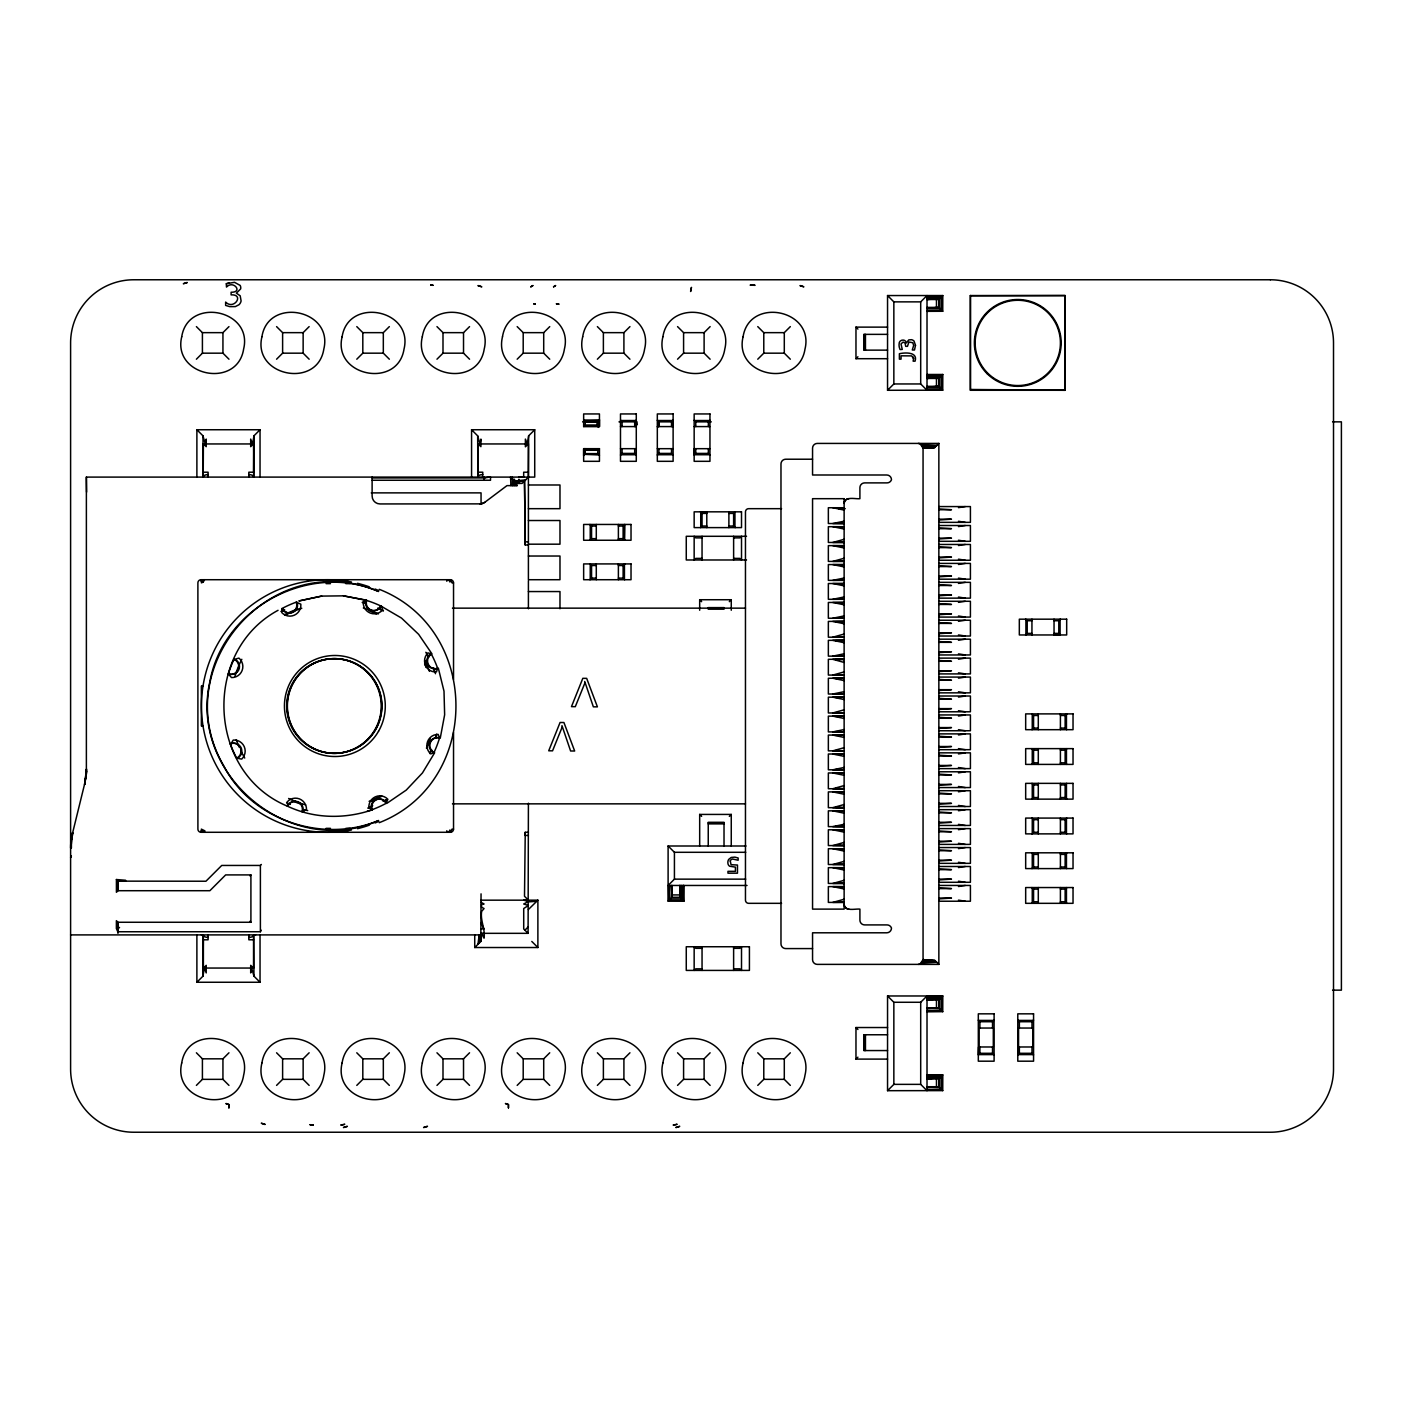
<?xml version="1.0" encoding="UTF-8"?>
<svg xmlns="http://www.w3.org/2000/svg" width="1412" height="1412" viewBox="0 0 1412 1412"><rect width="100%" height="100%" fill="white"/><g stroke="black" fill="none" stroke-linecap="round" stroke-linejoin="round"><path stroke-width="1.5" d="M86.591 769.152L84.72 784.472L86.379 769.152L86.379 477.097L534.724 477.097L534.724 429.742L471.573 429.742L471.573 477.097M848.859 909.116A4.73 4.73 0 0 1 844.129 904.386C844.8 911.94 855.372 908.534 859.908 909.116L859.908 920.165A4.73 4.73 0 0 0 864.656 924.913L887.018 924.913A4.73 4.73 0 0 1 891.484 928.072A4.73 4.73 0 0 1 886.754 932.802L812.553 932.802L812.553 959.63A4.73 4.73 0 0 0 817.301 964.378L938.856 964.378L938.856 443.421L817.301 443.421A4.73 4.73 0 0 0 812.553 448.169L812.553 474.997L886.754 474.997A4.73 4.73 0 0 1 891.484 479.727A4.73 4.73 0 0 1 887.018 482.886L864.656 482.886A4.73 4.73 0 0 0 859.908 487.634L859.908 498.683C855.372 499.266 844.8 495.859 844.129 503.413A4.73 4.73 0 0 1 848.859 498.683M927.013 311.346L942.739 311.275L942.792 295.549L887.548 295.549L887.548 390.277L942.739 390.206L942.792 374.48L927.013 374.48M927.013 1011.751L942.739 1011.68L942.792 995.972L887.548 995.972L887.548 1090.682L942.739 1090.629L942.792 1074.903L927.013 1074.903M260.037 477.097L260.037 429.742L253.948 435.831L253.542 443.95L203.381 443.95L203.204 477.097L202.975 435.831L196.886 429.742L196.886 477.097M196.886 934.903L196.886 982.258L202.975 976.169L203.204 935.026L201.351 934.903M253.948 435.831L253.719 477.097L253.542 443.95L250.701 446.651L250.701 439.079L252.607 443.95L253.948 435.831L253.542 472.208L248.83 472.208L248.83 477.097M260.037 934.903L260.037 982.258L253.948 976.169L253.719 935.026L255.572 934.903M528.406 556.028L559.982 556.028L559.982 579.714L528.406 579.714L528.406 443.95L478.068 443.95L477.891 477.097L477.662 435.831L471.573 429.742M534.724 429.742L528.635 435.831L528.406 477.097L522.087 483.416L516.757 483.416L510.491 477.097M683.479 885.465L683.373 900.715L682.967 885.465L682.49 899.85L669.517 899.85L669.041 885.465L668.653 900.715L668.529 885.465M202.975 976.169L203.381 968.05L206.223 965.349L206.223 972.921L204.316 968.05L202.975 976.169L203.363 935.644A4.889 2.383 0 0 0 208.094 937.409M528.406 832.286L525.246 832.286L524.505 896.267L528.406 900.168M200.963 581.285L201.051 579.714L450.375 579.714A3.159 3.159 0 0 1 453.534 582.874L453.534 679.507M307.587 579.714L307.675 581.285A126.286 126.074 -90 0 0 307.675 830.715L307.587 832.286M347.423 830.715L347.334 832.286M446.81 581.285L446.916 579.714A3.159 3.159 0 0 1 449.951 582.044M681.555 885.465L681.361 898.703L679.949 885.465L679.949 897.291L672.059 897.291L671.265 885.465L671.265 898.085L668.176 901.191L683.902 901.244L683.902 885.465M117.778 931.743L117.955 922.265L116.384 920.695L116.384 928.584L117.778 931.743L260.39 931.743L261.185 930.208M474.732 934.903L474.732 947.523L480.821 941.451L481.051 893.849M208.094 934.903L208.094 939.792L203.381 939.792L203.381 968.05L253.542 968.05L253.56 935.644A4.889 2.383 0 0 1 248.83 937.409M71.394 847.959L71.43 837.722L84.508 784.419A63.152 63.152 0 0 0 86.379 769.152M690.733 290.448L690.644 291.49L691.474 287.377L690.839 289.654M583.65 455.723L583.668 448.698L599.182 448.945M599.447 419.54L599.447 426.583L583.65 426.583L583.65 413.945L599.447 413.945L599.447 426.583L597.858 425.012L585.239 425.012L583.65 426.583M920.13 964.008L923.06 959.63L923.06 448.169L920.13 443.792M913.582 358.666L913.123 361.172L915.082 361.172C918.118 351.764 904.916 352.453 899.391 353.724L899.391 359.16L901.05 359.16L901.05 355.824L911.693 355.895L913.582 358.666L913.37 357.112M71.341 843.599L70.812 847.959L72.683 832.727L71.888 839.257M86.944 771.076L84.508 784.419M477.962 944.31L479.197 934.903L479.303 942.951M515.151 481.368L514.533 485.622L514.533 479.233M528.635 435.831L527.417 443.95L525.388 439.079L525.388 446.81L528.406 443.95M480.821 941.451L482.039 933.332L484.069 938.186C485.428 928.919 480.133 920.712 481.633 911.411L484.069 908.534L481.616 907.263L481.598 903.98L484.069 903.998L481.051 902.321M481.051 933.332L528.088 933.332L528.406 803.216M281.87 608.59L281.853 612.702A11.049 11.031 -90 0 0 300.844 604.195L296.255 602.147A110.507 110.312 -90 0 0 281.87 608.59A7.89 7.872 -90 0 0 292.16 612.314A7.89 7.872 -90 0 0 296.255 602.147M321.689 596.093L299.132 600.912L321.689 596.093L343.451 595.846L365.885 600.224A110.507 110.312 90 0 1 380.605 605.872L401.52 618.085L418.64 634.323L431.931 653.827A7.89 7.872 -90 0 0 428.207 664.134A7.89 7.872 -90 0 0 438.355 668.247L444.003 691.174L444.639 714.79L440.279 737.999A7.89 7.872 -90 0 0 430.36 742.641A7.89 7.872 -90 0 0 434.649 752.737L422.453 772.946L406.232 790.102L386.782 803.393L385.652 801.734A7.89 7.872 -90 0 0 371.868 807.911L372.362 809.835C349.752 817.53 324.972 818.678 302.009 811.776A7.89 7.872 -90 0 0 297.367 801.839A7.89 7.872 -90 0 0 287.289 806.128A110.507 110.312 90 0 0 302.009 811.776L303.139 809.8A7.89 7.872 -90 0 0 289.036 804.399L287.289 806.128C207.14 772.752 201.863 651.444 278.058 610.302M201.051 579.714A3.159 3.159 0 0 0 197.892 582.874L197.909 829.126A3.159 3.159 0 0 0 201.051 832.286L450.375 832.286L452.052 829.126L453.534 829.126L453.534 732.493M435.496 738.264L436.767 734.346M435.267 738.317L436.626 734.381M203.328 477.097L203.857 475.773A4.889 2.383 0 0 1 208.094 474.591M477.997 477.097L478.544 475.773A4.889 2.383 0 0 1 482.78 474.591M429.636 753.549L431.684 750.001L429.742 753.231M231.038 743.736L233.227 740.064A11.049 11.031 -90 0 1 241.717 759.109L236.686 758.173A110.507 110.312 90 0 1 230.262 743.753L232.945 743.259A7.89 7.872 -90 0 1 239.105 757.061L237.481 758.173M482.622 477.097L482.78 472.208L478.068 472.208M71.306 856.237L70.6 857.543L71.394 856.184M585.045 682.631L575.302 706.671L571.472 706.635L582.821 678.325L586.668 678.36L597.417 706.865L593.358 706.83L584.709 681.466M562.294 726.792L552.551 750.831L548.721 750.796L560.07 722.485L563.918 722.52L574.666 751.025L570.607 750.99L561.958 725.609M196.392 359.213L202.41 353.176L202.41 332.65L196.392 326.613M228.973 359.213L222.937 353.176L222.937 332.65L228.973 326.613M276.575 359.213L282.612 353.176L282.612 332.65L276.575 326.613M309.157 359.213L303.139 353.176L303.139 332.65L309.157 326.613M356.777 359.213L362.813 353.176L362.813 332.65L356.777 326.613M389.359 359.213L383.323 353.176L383.323 332.65L389.359 326.613M436.961 359.213L442.997 353.176L442.997 332.65L436.961 326.613M469.561 359.213L463.524 353.176L463.524 332.65L469.561 326.613M517.163 359.213L523.199 353.176L523.199 332.65L517.163 326.613M549.745 359.213L543.708 353.176L543.708 332.65L549.745 326.613M597.364 359.213L603.383 353.176L603.383 332.65L597.364 326.613M629.946 359.213L623.91 353.176L623.91 332.65L629.946 326.613M677.548 359.213L683.584 353.176L683.584 332.65L677.548 326.613M710.13 359.213L704.111 353.176L704.111 332.65L710.13 326.613M583.703 455.141L585.239 453.623L597.858 453.623L599.447 455.264M583.668 448.698L585.239 450.269L597.858 450.269L599.447 448.681L599.447 461.318L583.65 461.318L583.65 448.681L599.447 448.681M620.486 454.999L622.074 453.411L634.694 453.411L636.282 454.999M116.419 879.535L125.544 880.258L125.544 881.229L117.955 881.106L117.99 890.707L116.419 892.278L116.419 879.535L117.99 881.141L205.94 881.229L221.737 865.45L260.39 865.45L261.361 864.462M117.955 881.106L117.99 890.707L209.876 890.707L225.655 874.91L250.912 874.91L250.912 922.265L117.955 922.265L117.955 933.332M657.321 454.999L658.91 453.411L671.53 453.411L673.118 454.999M757.75 359.213L763.786 353.176L763.786 332.65L757.75 326.613M790.332 359.213L784.295 353.176L784.295 332.65L790.332 326.613M249.942 875.881L250.912 874.928M589.969 540.249L591.557 538.66L591.557 526.041L589.969 524.452M709.954 420.264L708.365 421.853L708.365 426.583M624.704 540.249L623.116 538.66L623.116 526.041L624.704 524.452L624.439 539.984L624.439 524.717M709.954 454.999L708.365 453.411L695.745 453.411L694.174 454.982L694.157 448.681L709.954 448.681M589.969 579.714L591.557 578.126L591.557 565.506L589.969 563.918M624.704 579.714L623.116 578.126L623.116 565.506L624.704 563.918M887.548 327.125L855.972 327.125L855.972 358.701L857.914 356.759M920.695 301.868L927.013 295.549L927.013 390.277L920.695 383.958L920.695 301.868L893.849 301.868L887.548 295.549M700.476 527.611L702.046 526.041L702.046 513.403L700.476 511.832L706.794 511.832L706.794 527.611M942.739 311.275L939.633 308.187L927.013 308.187L938.856 307.392L938.856 299.503L927.013 299.503L939.633 298.709L942.792 295.549M735.211 527.611L733.622 526.041L733.622 513.403L735.211 511.832M887.548 390.277L893.849 383.958L893.849 301.868M196.392 1085.387L202.41 1079.35L202.41 1058.823L196.392 1052.787M228.973 1085.387L222.937 1079.35L222.937 1058.823L228.973 1052.787M942.739 390.206L939.633 387.117L927.013 387.117L938.856 386.323L938.856 378.434L927.013 378.434L939.633 377.639L942.792 374.48M729.316 601.671L731.257 599.729L731.257 610.249M970.415 390.277L970.415 295.549L970.415 390.277L1065.142 390.277L1065.142 295.549L970.415 295.549M970.644 295.779L1065.142 295.549M276.575 1085.387L282.612 1079.35L282.612 1058.823L276.575 1052.787M309.157 1085.387L303.139 1079.35L303.139 1058.823L309.157 1052.787M918.329 443.421A4.73 4.73 0 0 1 923.06 448.169L934.109 448.169L935.044 447.233L922.707 446.351L935.927 446.351L938.856 443.421M474.732 947.523L537.884 947.523L537.884 900.168L528.406 909.504M356.777 1085.387L362.813 1079.35L383.323 1079.35L389.359 1085.387M383.323 1079.35L383.323 1058.823L389.359 1052.787M524.929 930.173L528.088 927.013M436.961 1085.387L442.997 1079.35L442.997 1058.823L436.961 1052.787M469.561 1085.387L463.524 1079.35L463.524 1058.823L469.561 1052.787M729.316 816.365L731.257 814.424L699.681 814.424L699.681 846M745.712 879.146L674.424 879.146L668.105 885.465L668.176 901.191M517.163 1085.387L523.199 1079.35L523.199 1058.823L517.163 1052.787M549.745 1085.387L543.708 1079.35L543.708 1058.823L549.745 1052.787M1025.641 634.959L1027.212 633.388L1027.212 620.75L1025.641 619.18M1054.04 619.18L1054.04 634.959L1060.359 634.959L1058.788 633.388L1058.788 620.75L1060.359 619.18M597.364 1085.387L603.383 1079.35L603.383 1058.823L597.364 1052.787M629.946 1085.387L623.91 1079.35L623.91 1058.823L629.946 1052.787M1031.995 729.686L1033.566 728.098L1033.566 715.478L1031.995 713.89M677.548 1085.387L683.584 1079.35L683.584 1058.823L677.548 1052.787M710.13 1085.387L704.111 1079.35L704.111 1058.823L710.13 1052.787M1066.713 729.686L1065.142 728.098L1065.142 715.478L1066.713 713.89M1031.995 764.404L1033.566 762.833L1033.566 750.196L1031.995 748.625M1066.713 764.404L1065.142 762.833L1065.142 750.196L1066.713 748.625M1031.995 799.139L1033.566 797.568L1033.566 784.931L1031.995 783.36M757.75 1085.387L763.786 1079.35L763.786 1058.823L757.75 1052.787M790.332 1085.387L784.295 1079.35L784.295 1058.823L790.332 1052.787M1066.713 799.139L1065.142 797.568L1065.142 784.931L1066.713 783.36M1031.995 833.874L1033.566 832.286L1033.566 819.666L1031.995 818.077M1066.713 833.874L1065.142 832.286L1065.142 819.666L1066.713 818.077M1031.995 868.592L1033.566 867.021L1033.566 854.384L1031.995 852.813M887.548 1059.106L855.972 1059.106L857.914 1057.164M1066.713 868.592L1065.142 867.021L1065.142 854.384L1066.713 852.813M920.695 1002.273L927.013 995.972L927.013 1090.682L920.695 1084.363L920.695 1002.273L893.849 1002.273L887.548 995.972M1031.995 903.327L1033.566 901.756L1033.566 889.119L1031.995 887.548M942.739 1011.68L939.633 1008.592L927.013 1008.592L938.856 1007.797L938.856 999.908L927.013 999.908L939.633 999.114L942.792 995.972M1066.713 903.327L1065.142 901.756L1065.142 889.119L1066.713 887.548M887.548 1090.682L893.849 1084.363L893.849 1002.273M978.322 1020.152L979.893 1021.723L992.53 1021.723L994.101 1020.152M942.739 1090.629L939.633 1087.522L927.013 1087.522L938.856 1086.728L938.856 1078.839L927.013 1078.839L939.633 1078.044L942.792 1074.903M994.101 1054.87L992.53 1053.299L979.893 1053.299L978.322 1054.87L978.534 1046.98M1017.787 1020.152L1019.358 1021.723L1031.995 1021.723L1033.566 1020.152M1033.566 1054.87L1031.995 1053.299L1019.358 1053.299L1017.787 1054.87L1017.999 1046.98M372.115 477.097L372.115 496.036A7.89 7.89 0 0 0 380.005 503.943L481.051 503.872L484.722 502.354L506.979 485.622L517.357 485.622M844.129 539.313L832.815 542.473L844.129 542.367L835.569 542.19M844.129 558.269L832.815 561.411L844.129 561.305L835.569 561.129M844.129 634.041L832.815 637.2L844.129 637.094L835.569 636.9M844.129 671.918L832.815 675.077L844.129 674.971L835.569 674.795M844.129 747.689L832.815 750.849L844.129 750.743L835.569 750.566M844.129 785.584L832.815 788.743L844.129 788.637L835.569 788.461M844.129 842.417L832.815 845.576L844.129 845.47L835.569 845.294M844.129 861.355L832.815 864.515L844.129 864.409L835.569 864.232M844.129 880.311L832.815 883.453L844.129 883.347L835.569 883.171M844.129 899.25L832.815 902.409L844.129 902.303L835.569 902.109M844.129 709.812L832.815 712.972L844.129 712.866L835.586 712.672M844.129 804.522L832.815 807.682L844.129 807.576L835.586 807.399M379.263 822.684C481.492 782.548 481.492 629.452 379.263 589.316M367.985 808.088L372.697 805.722M302.786 811.759L306.492 809.517A11.049 11.031 -90 0 0 287.042 802.069L288.03 806.111M280.917 611.484L284.677 609.825M368.285 808.035L372.027 806.358M383.287 801.345L387.029 799.669L383.446 801.186M226.326 283.741L234.516 282.312L240.164 285.418A5.207 5.207 0 0 1 240.64 288.913L236.386 293.149L240.199 295.814L241.099 300.915A7.06 7.06 0 0 1 238.999 304.727L235.327 306.598L229.732 306.633L225.638 305.416L225.638 302.08C233.915 310.552 244.77 294.084 231.109 294.879L231.109 292.249C243.482 292.513 233.404 279.664 226.485 287.06L226.326 283.741L229.344 282.718M343.893 1124.534L344.757 1124.234L340.769 1125.046L343.116 1124.746M676.295 1124.534L677.142 1124.234L673.153 1125.046L675.518 1124.746M185.59 282.912L183.348 283.741L187.266 282.524L186.366 282.718M425.259 1127.129L427.501 1126.299L423.582 1127.517L424.482 1127.323M345.11 1127.129L347.352 1126.317L343.434 1127.517L344.334 1127.341M677.495 1127.129L679.737 1126.317L675.818 1127.517L676.719 1127.341M234.763 659.263L238.946 658.098A11.049 11.031 -90 0 1 231.515 677.583L228.356 674.001A110.507 110.312 -90 0 1 233.986 659.263L236.439 660.287A7.89 7.872 -90 0 1 231.056 674.407L229.115 674.036M367.296 811.088L372.362 809.835L368.867 807.805A11.049 11.031 -90 0 1 387.876 799.298L386.023 803.41A7.89 7.872 -90 0 0 375.733 799.686A7.89 7.872 -90 0 0 371.638 809.853L372.362 809.835M835.569 523.252L844.129 523.428L832.815 523.534L844.129 521.187M835.569 580.067L844.129 580.261L832.815 580.367L844.129 578.02M835.569 599.023L844.129 599.2L832.815 599.306L844.129 596.958M835.569 617.962L844.129 618.138L832.815 618.244L844.129 615.914M835.569 655.856L844.129 656.033L832.815 656.139L844.129 653.791M835.586 693.733L844.129 693.91L832.815 694.016L844.129 691.686M835.569 731.628L844.129 731.804L832.815 731.91L844.129 729.563M835.569 769.505L844.129 769.699L832.815 769.805L844.129 767.457M835.569 826.338L844.129 826.514L832.815 826.638L844.129 824.29M958.466 507.649L965.243 506.573M958.466 526.588L965.243 525.511M958.466 545.526L965.243 544.467M958.466 564.482L965.243 563.406M958.466 583.421L965.243 582.344M958.466 602.359L965.243 601.283M958.466 621.315L965.243 620.239M958.466 640.254L965.243 639.177M958.466 659.192L965.243 658.116M958.466 678.148L965.243 677.072M958.466 716.025L965.243 714.949M958.466 734.964L965.243 733.887M958.466 753.92L965.243 752.843M958.466 772.858L965.243 771.782M958.466 791.797L965.243 790.72M958.466 810.753L965.243 809.676M958.466 829.691L965.243 828.615M958.466 848.63L965.243 847.553M958.466 867.568L965.243 866.491M958.466 886.524L965.243 885.448M958.466 697.087L965.243 696.01M515.521 482.18L524.505 480.998L525.246 544.979L528.406 544.979M484.21 477.944L489.664 477.097M479.992 503.943L481.668 503.749M927.013 299.503L940.251 298.091L927.013 297.897M927.013 378.434L940.251 377.022L927.013 376.827M927.013 999.908L940.251 998.513L927.013 998.302M927.013 1078.839L940.251 1077.444L927.013 1077.232M525.599 479.903L514.339 480.998L524.505 480.998L525.246 544.979M751.925 284.995L750.143 285.153L755.085 285.312L752.72 285.012M923.06 448.169L935.044 447.233L922.971 447.233M844.129 510.085L832.815 507.738L844.129 507.861L835.569 508.038M844.129 529.023L832.815 526.694L844.129 526.8L835.569 526.976M844.129 547.98L832.815 545.632L844.129 545.738L835.569 545.914M844.129 566.918L832.815 564.571L844.129 564.676L835.569 564.871M844.129 585.856L832.815 583.527L844.129 583.633L835.569 583.809M844.129 604.795L832.815 602.465L844.129 602.571L835.569 602.747M844.129 623.751L832.815 621.404L844.129 621.509L835.569 621.704M844.129 642.689L832.815 640.342L844.129 640.466L835.569 640.642M844.129 680.584L832.815 678.237L844.129 678.342L835.569 678.519M844.129 737.417L832.815 735.07L844.129 735.175L835.569 735.352M844.129 756.355L832.815 754.008L844.129 754.114L835.569 754.308M844.129 775.294L832.815 772.964L844.129 773.07L835.569 773.246M844.129 794.232L832.815 791.903L844.129 792.008L835.569 792.185M844.129 813.188L832.815 810.841L844.129 810.947L835.569 811.123M844.129 832.127L832.815 829.779L844.129 829.903L835.569 830.079M844.129 851.065L832.815 848.736L844.129 848.841L835.569 849.018M844.129 870.021L832.815 867.674L844.129 867.78L835.569 867.956M844.129 888.96L832.815 886.612L844.129 886.718L835.569 886.912M844.129 699.522L832.815 697.175L844.129 697.281L835.586 697.475M844.129 718.461L832.815 716.131L844.129 716.237L835.586 716.413M528.406 901.88L536.772 901.28M938.856 520.022L951.476 519.192L938.856 519.192M938.856 538.96L951.476 538.148L938.856 538.148M938.856 557.899L951.476 557.087L938.856 557.087M938.856 576.855L951.476 576.025L938.856 576.025M938.856 595.793L951.476 594.981L938.856 594.981M938.856 614.732L951.476 613.92L938.856 613.92M938.856 633.688L951.476 632.858L938.856 632.858M938.856 652.626L951.476 651.814L938.856 651.814M938.856 671.565L951.476 670.753L938.856 670.753M938.856 690.503L951.476 689.691L938.856 689.691M938.856 709.459L951.476 708.63L938.856 708.63M938.856 728.398L951.476 727.586L938.856 727.586M938.856 747.336L951.476 746.524L938.856 746.524M938.856 766.292L951.476 765.463L938.856 765.463M938.856 785.231L951.476 784.419L938.856 784.419M938.856 804.169L951.476 803.357L938.856 803.357M938.856 823.108L951.476 822.296L938.856 822.296M938.856 842.064L951.476 841.234L938.856 841.234M938.856 861.002L951.476 860.19L938.856 860.19M938.856 879.941L951.476 879.129L938.856 879.129M938.856 898.897L951.476 898.067L938.856 898.067M938.856 964.378L935.927 961.448L922.265 962.278L936.738 962.278L921.683 962.984M518.928 477.097L523.675 476.938L523.675 472.208L528.406 472.208M599.023 420.494L584.48 420.9L597.858 421.641L599.394 420.123L583.65 419.999M835.569 659.58L844.129 659.404L832.815 659.298L844.129 662.457M927.013 310.922L942.263 310.816L927.013 310.411L941.398 309.934L941.398 296.961L927.013 296.485L942.263 296.079L927.013 295.973M927.013 389.853L942.263 389.747L927.013 389.341L941.398 388.865L941.398 375.892L927.013 375.415L942.263 375.027L927.013 374.904M927.013 1011.327L942.263 1011.221L927.013 1010.833L941.398 1010.339L941.398 997.366L927.013 996.89L942.263 996.501L927.013 996.378M927.013 1090.258L942.263 1090.152L927.013 1089.764L941.398 1089.27L941.398 1076.297L927.013 1075.82L942.263 1075.432L927.013 1075.326M927.013 307.392L938.856 307.392M202.41 332.65L222.937 332.65M282.612 332.65L303.139 332.65M362.813 332.65L383.323 332.65M442.997 332.65L463.524 332.65M523.199 332.65L543.708 332.65M603.383 332.65L623.91 332.65M683.584 332.65L704.111 332.65M763.786 332.65L784.295 332.65M887.548 334.362L863.862 334.362L863.862 350.141L887.548 350.141M202.41 353.176L222.937 353.176M282.612 353.176L303.139 353.176M362.813 353.176L383.323 353.176M442.997 353.176L463.524 353.176M523.199 353.176L543.708 353.176M603.383 353.176L623.91 353.176M683.584 353.176L704.111 353.176M763.786 353.176L784.295 353.176M855.972 358.701L887.548 358.701M893.849 383.958L920.695 383.958M927.013 386.323L938.856 386.323M971.209 389.483L1065.142 390.277L970.644 390.047M620.75 420.529L636.018 420.529M657.586 420.529L672.853 420.529M694.422 420.529L709.689 420.529M583.915 420.335L585.239 421.641L597.858 421.641L597.858 425.012M582.609 421.853L595.317 421.853M618.986 421.853L636.971 421.853A11.049 11.049 0 0 0 637.341 424.712M673.347 421.853L658.91 421.853L657.321 420.264M694.157 420.264L695.745 421.853L711.295 421.853M1332.593 421.853L1341.4 421.853L1341.4 990.147L1332.593 990.147M583.915 426.318L599.182 426.318M620.486 426.583L636.282 426.583L636.265 420.282L634.694 421.853L634.694 426.583M657.321 426.583L673.118 426.583L673.1 420.282L671.53 421.853L671.53 426.583M694.157 426.583L709.954 426.583M196.886 429.742L260.037 429.742M620.486 448.681L636.282 448.681M657.321 448.681L673.118 448.681M620.75 454.735L636.018 454.735M657.586 454.735L672.853 454.735M694.422 454.735L709.689 454.735M812.553 459.218L785.725 459.218A4.73 4.73 0 0 0 780.977 463.948L780.977 943.851A4.73 4.73 0 0 0 785.725 948.582L812.553 948.582M203.381 472.208L208.094 472.208L208.094 477.097M372.115 477.944L485.022 477.909M372.115 480.257L490.511 480.257L490.511 477.097M528.406 484.987L559.982 484.987L559.982 508.673L528.406 508.673M371.25 492.876L481.051 492.876L481.051 503.89A7.89 7.89 0 0 0 484.722 502.354M938.856 506.573L970.415 506.573L970.415 522.352L938.856 522.352M844.129 507.738L828.35 507.738L828.35 523.534L844.129 523.534M781.577 508.673L748.625 508.673A3.159 3.159 0 0 0 745.465 511.832L745.465 900.168A3.159 3.159 0 0 0 748.625 903.327L781.577 903.327M838.675 508.673L845.258 508.673M938.856 509.732L951.476 509.732L938.856 508.92M702.046 513.403L706.794 513.403M728.892 513.403L733.622 513.403M528.406 520.516L559.982 520.516L559.982 544.185L528.406 544.185M938.856 525.511L970.415 525.511L970.415 541.308L938.856 541.308M591.557 526.041L596.288 526.041M618.385 526.041L623.116 526.041M702.046 526.041L706.794 526.041M728.892 526.041L733.622 526.041M844.129 526.694L828.35 526.694L828.35 542.473L844.129 542.473M938.856 528.67L951.476 528.67L938.856 527.859M746.524 536.295L686.267 536.295L686.267 559.982L746.524 559.982M702.046 537.884L695.745 537.884L694.157 536.295L694.157 559.982L695.745 558.393L702.046 558.393M733.622 537.884L739.941 537.884L741.512 536.295L741.512 559.982L739.941 558.393L733.622 558.393M591.557 538.66L596.288 538.66M618.385 538.66L623.116 538.66M525.246 541.82L528.406 541.82M938.856 544.467L970.415 544.467L970.415 560.246L938.856 560.246M844.129 545.632L828.35 545.632L828.35 561.411L844.129 561.411M938.856 547.609L951.476 547.609L938.856 546.797M938.856 563.406L970.415 563.406L970.415 579.185L938.856 579.185M844.129 564.571L828.35 564.571L828.35 580.367L844.129 580.367M591.557 565.506L596.288 565.506M618.385 565.506L623.116 565.506M938.856 566.565L951.476 566.565L938.856 565.735M591.557 578.126L596.288 578.126M618.385 578.126L623.116 578.126M938.856 582.344L970.415 582.344L970.415 598.141L938.856 598.141M453.534 582.874L452.052 582.874L450.375 579.714M326.084 583.65L330.479 583.65M345.852 583.65L350.229 583.65M844.129 583.527L828.35 583.527L828.35 599.306L844.129 599.306M938.856 585.503L951.476 585.503L938.856 584.692M528.406 591.557L559.982 591.557L559.982 608.766M699.681 610.249L699.681 599.729L731.257 599.729M938.856 601.283L970.415 601.283L970.415 617.079L938.856 617.079M844.129 602.465L828.35 602.465L828.35 618.244L844.129 618.244M938.856 604.442L951.476 604.442L938.856 603.63M452.458 608.148L745.465 608.148M938.856 620.239L970.415 620.239L970.415 636.018L938.856 636.018M1027.212 620.75L1031.943 620.75M1054.04 620.75L1058.788 620.75M844.129 621.404L828.35 621.404L828.35 637.2L844.129 637.2M938.856 623.398L951.476 623.398L938.856 622.568M1027.212 633.388L1031.943 633.388M1054.04 633.388L1058.788 633.388M938.856 639.177L970.415 639.177L970.415 654.956L938.856 654.956M844.129 640.342L828.35 640.342L828.35 656.139L844.129 656.139M938.856 642.336L951.476 642.336L938.856 641.525M431.207 653.827L427.995 652.891A11.049 11.031 -90 0 0 436.484 671.935L437.632 668.247A7.89 7.872 -90 0 1 427.465 664.134A7.89 7.872 -90 0 1 431.207 653.827A110.507 110.312 90 0 1 437.632 668.247M938.856 658.116L970.415 658.116L970.415 673.912L938.856 673.912M844.129 659.298L828.35 659.298L828.35 675.077L844.129 675.077M938.856 661.275L951.476 661.275L938.856 660.463M938.856 677.072L970.415 677.072L970.415 692.851L938.856 692.851M844.129 678.237L828.35 678.237L828.35 694.016L844.129 694.016M938.856 680.213L951.476 680.213L938.856 679.401M203.046 686.091L201.369 686.091L201.369 725.909L203.046 725.909M938.856 696.01L970.415 696.01L970.415 711.789L938.856 711.789M844.129 697.175L828.35 697.175L828.35 712.972L844.129 712.972M938.856 699.169L951.476 699.169L938.856 698.34M938.856 714.949L970.415 714.949L970.415 730.745L938.856 730.745M1033.566 715.478L1038.297 715.478M1060.412 715.478L1065.142 715.478M844.129 716.131L828.35 716.131L828.35 731.91L844.129 731.91M938.856 718.108L951.476 718.108L938.856 717.296M1033.566 728.098L1038.297 728.098M1060.412 728.098L1065.142 728.098M938.856 733.887L970.415 733.887L970.415 749.684L938.856 749.684M844.129 735.07L828.35 735.07L828.35 750.849L844.129 750.849M938.856 737.046L951.476 737.046L938.856 736.234M439.538 737.999L438.197 734.417A11.049 11.031 -90 0 0 430.766 753.902L433.908 752.737A7.89 7.872 -90 0 1 429.636 742.641A7.89 7.872 -90 0 1 439.538 737.999A110.507 110.312 -90 0 1 433.908 752.737M1033.566 750.196L1038.297 750.196M1060.412 750.196L1065.142 750.196M938.856 752.843L970.415 752.843L970.415 768.622L938.856 768.622M844.129 754.008L828.35 754.008L828.35 769.805L844.129 769.805M938.856 756.002L951.476 756.002L938.856 755.173M1033.566 762.833L1038.297 762.833M1060.412 762.833L1065.142 762.833M938.856 771.782L970.415 771.782L970.415 787.561L938.856 787.561M844.129 772.964L828.35 772.964L828.35 788.743L844.129 788.743M938.856 774.941L951.476 774.941L938.856 774.129M1033.566 784.931L1038.297 784.931M1060.412 784.931L1065.142 784.931M938.856 790.72L970.415 790.72L970.415 806.517L938.856 806.517M844.129 791.903L828.35 791.903L828.35 807.682L844.129 807.682M938.856 793.879L951.476 793.879L938.856 793.067M1033.566 797.568L1038.297 797.568M1060.412 797.568L1065.142 797.568M452.458 803.852L745.465 803.852M938.856 809.676L970.415 809.676L970.415 825.455L938.856 825.455M844.129 810.841L828.35 810.841L828.35 826.638L844.129 826.638M938.856 812.818L951.476 812.818L938.856 812.006M1033.566 819.666L1038.297 819.666M1060.412 819.666L1065.142 819.666M708.242 822.737L724.021 822.737M708.242 823.884L724.021 823.884M326.084 828.35L330.479 828.35M345.852 828.35L350.229 828.35M938.856 828.615L970.415 828.615L970.415 844.394L938.856 844.394M844.129 829.779L828.35 829.779L828.35 845.576L844.129 845.576M938.856 831.774L951.476 831.774L938.856 830.944M1033.566 832.286L1038.297 832.286M1060.412 832.286L1065.142 832.286M528.406 835.445L525.246 835.445L525.246 832.286M747.036 885.465L668.105 885.465L668.105 846L745.995 846M938.856 847.553L970.415 847.553L970.415 863.35L938.856 863.35M844.129 848.736L828.35 848.736L828.35 864.515L844.129 864.515M938.856 850.712L951.476 850.712L938.856 849.9M668.105 846L674.424 852.301L745.712 852.301M1033.566 854.384L1038.297 854.384M1060.412 854.384L1065.142 854.384M938.856 866.491L970.415 866.491L970.415 882.288L938.856 882.288M1033.566 867.021L1038.297 867.021M1060.412 867.021L1065.142 867.021M844.129 867.674L828.35 867.674L828.35 883.453L844.129 883.453M938.856 869.651L951.476 869.651L938.856 868.839M938.856 885.448L970.415 885.448L970.415 901.227L938.856 901.227M844.129 886.612L828.35 886.612L828.35 902.409L844.129 902.409M938.856 888.607L951.476 888.607L938.856 887.777M1033.566 889.119L1038.297 889.119M1060.412 889.119L1065.142 889.119M672.059 894.926L679.949 894.926M671.265 898.085L680.743 898.085L683.902 901.244M481.051 900.168L537.884 900.168M1033.566 901.756L1038.297 901.756M1060.412 901.756L1065.142 901.756M70.6 934.903L481.051 934.903M253.542 939.792L248.83 939.792L248.83 934.903M702.046 948.317L695.745 948.317L694.157 946.746L694.157 970.415L695.745 968.844L702.046 968.844M733.622 948.317L739.941 948.317L741.512 946.746L741.512 970.415L739.941 968.844L733.622 968.844M918.329 964.378A4.73 4.73 0 0 0 923.06 959.63L935.044 960.566L922.707 961.448L935.927 961.448M922.971 960.566L935.044 960.566L923.06 959.63M196.886 982.258L260.037 982.258M927.013 1007.797L938.856 1007.797M978.587 1020.417L993.836 1020.417M1018.052 1020.417L1033.302 1020.417M855.972 1059.106L855.972 1027.53L887.548 1027.53M887.548 1034.767L863.862 1034.767L863.862 1050.563L887.548 1050.563M978.587 1054.605L993.836 1054.605M1018.052 1054.605L1033.302 1054.605M202.41 1058.823L222.937 1058.823M282.612 1058.823L303.139 1058.823M356.777 1052.787L362.813 1058.823L383.323 1058.823M442.997 1058.823L463.524 1058.823M523.199 1058.823L543.708 1058.823M603.383 1058.823L623.91 1058.823M683.584 1058.823L704.111 1058.823M763.786 1058.823L784.295 1058.823M202.41 1079.35L222.937 1079.35M282.612 1079.35L303.139 1079.35M442.997 1079.35L463.524 1079.35M523.199 1079.35L543.708 1079.35M603.383 1079.35L623.91 1079.35M683.584 1079.35L704.111 1079.35M763.786 1079.35L784.295 1079.35M893.849 1084.363L920.695 1084.363M927.013 1086.728L938.856 1086.728M584.48 454.364L599.182 454.946M921.683 444.815L936.738 445.539L922.265 445.539L935.927 446.351M481.051 928.796L484.069 928.955L481.051 923.148M528.406 900.503L523.711 900.168L528.406 901.509L523.711 903.998L528.406 905.48L523.711 908.534L523.711 928.955L528.088 933.332M965.243 522.352L958.466 521.275M965.243 541.308L958.466 540.231M965.243 560.246L958.466 559.17M965.243 579.185L958.466 578.108M965.243 598.141L958.466 597.064M965.243 617.079L958.466 616.003M965.243 636.018L958.466 634.941M965.243 654.956L958.466 653.88M965.243 673.912L958.466 672.836M965.243 711.789L958.466 710.713M965.243 730.745L958.466 729.669M965.243 749.684L958.466 748.607M965.243 768.622L958.466 767.546M965.243 787.561L958.466 786.484M965.243 806.517L958.466 805.44M965.243 825.455L958.466 824.379M965.243 844.394L958.466 843.317M965.243 863.35L958.466 862.273M965.243 882.288L958.466 881.212M965.243 901.227L958.466 900.15M965.243 692.851L958.466 691.774M800.886 285.753L799.951 285.612L803.852 286.848L801.663 285.948M478.844 285.753L477.909 285.612L481.81 286.848L479.621 285.948M264.273 1124.287L265.209 1124.429L261.291 1123.193L263.497 1124.093M344.74 596.093L343.451 595.846L366.626 600.224A7.89 7.872 -90 0 0 371.268 610.16A7.89 7.872 -90 0 0 381.328 605.872L382.67 609.931A11.049 11.031 -90 0 1 363.237 602.483L365.885 600.224A7.89 7.872 -90 0 0 370.526 610.16A7.89 7.872 -90 0 0 380.605 605.872M303.686 809.729L307.692 810.576M507.702 1104.219L505.408 1103.531L508.444 1104.519L508.444 1107.873L508.444 1104.519M228.162 1104.219L225.867 1103.531L228.903 1104.519L228.903 1107.873L228.903 1104.519M378.081 608.554L383.446 610.814M377.657 608.148L383.287 610.655M286.583 802.634L290.325 804.416M478.068 443.95L480.91 446.651L480.91 439.079L479.956 443.95L477.662 435.831M203.381 443.95L206.223 446.651L206.223 439.079L205.269 443.95L202.975 435.831M253.542 968.05L250.701 965.349L250.701 972.921L251.654 968.05L253.948 976.169M855.972 327.125L857.914 329.084M620.486 420.264L622.074 421.853L622.074 426.583M699.681 599.729L701.64 601.671M699.681 814.424L701.64 816.365M855.972 1027.53L857.914 1029.489M531.794 941.451L537.884 947.523M249.942 921.295L250.912 922.265M282.612 608.607L283.706 610.266A7.89 7.872 -90 0 0 296.979 602.147M425.842 652.273L428.754 657.145M426.548 653.103L428.613 656.668M253.595 477.097L253.066 475.773A4.889 2.383 0 0 0 248.83 474.591M435.496 673.736L433.59 667.876L434.596 671.724M86.591 492.1L86.379 477.097M347.334 579.714L347.423 581.285M201.051 832.286L200.963 830.715M679.949 885.465L680.743 898.085M510.562 477.221L510.897 485.622M446.81 830.715L446.916 832.286A3.159 3.159 0 0 0 449.951 829.956M1064.913 295.779L1065.142 390.277M1066.448 714.154L1066.448 729.422M1066.448 748.889L1066.448 764.139M1066.448 783.625L1066.448 798.874M1066.448 818.342L1066.448 833.61M1066.448 853.077L1066.448 868.327M1066.448 887.813L1066.448 903.062M1060.412 713.89L1060.412 729.686M1060.412 748.625L1060.412 764.404M1060.412 783.36L1060.412 799.139M1060.412 818.077L1060.412 833.874M1060.412 852.813L1060.412 868.592M1060.412 887.548L1060.412 903.327M1060.094 619.444L1060.094 634.694M1038.297 713.89L1038.297 729.686M1038.297 748.625L1038.297 764.404M1038.297 783.36L1038.297 799.139M1038.297 818.077L1038.297 833.874M1038.297 852.813L1038.297 868.592M1038.297 887.548L1038.297 903.327M1032.26 714.154L1032.26 729.422M1032.26 748.889L1032.26 764.139M1032.26 783.625L1032.26 798.874M1032.26 818.342L1032.26 833.61M1032.26 853.077L1032.26 868.327M1032.26 887.813L1032.26 903.062M1031.943 619.18L1031.943 634.959M1031.995 1021.723L1031.995 1028.042M1031.995 1046.98L1031.995 1053.299M1025.906 619.444L1025.906 634.694M1019.358 1021.723L1019.358 1028.042M1019.358 1046.98L1019.358 1053.299M992.53 1021.723L992.53 1028.042M992.53 1046.98L992.53 1053.299M979.893 1021.723L979.893 1028.042M979.893 1046.98L979.893 1053.299M939.633 298.709L939.633 308.187M939.633 377.639L939.633 387.117M939.633 999.114L939.633 1008.592M939.633 1078.044L939.633 1087.522M936.474 299.503L936.474 307.392M936.474 378.434L936.474 386.323M936.474 999.908L936.474 1007.797M936.474 1078.839L936.474 1086.728M865.45 334.362L865.45 350.141M865.45 1034.767L865.45 1050.563M864.285 334.362L864.285 350.141M864.285 1034.767L864.285 1050.563M734.946 512.097L734.946 527.347M733.622 536.295L733.622 559.982M733.622 946.746L733.622 970.415M731.257 814.424L731.257 846M728.892 511.832L728.892 527.611M724.021 846L724.021 822.313L708.242 822.313L708.242 846M708.365 448.681L708.365 453.411M702.046 536.295L702.046 559.982M702.046 946.746L702.046 970.415M700.74 512.097L700.74 527.347M695.745 421.853L695.745 426.583M695.745 448.681L695.745 453.411M674.424 852.301L674.424 879.146M672.059 885.465L672.059 897.291M671.53 448.681L671.53 453.411M658.91 426.583L658.91 421.853A11.049 11.049 0 0 1 657.586 427.377M658.91 448.681L658.91 453.411M634.694 448.681L634.694 453.411M624.439 564.182L624.439 579.449M622.074 448.681L622.074 453.411M618.385 524.452L618.385 540.249M618.385 563.918L618.385 579.714M597.858 450.269L597.858 453.623M596.288 524.452L596.288 540.249M596.288 563.918L596.288 579.714M590.234 524.717L590.234 539.984M590.234 564.182L590.234 579.449M585.239 421.641L585.239 425.012M585.239 450.269L585.239 453.623M528.406 580.667L528.406 608.766M518.928 479.233L518.928 483.486M516.757 483.416L516.757 485.622M515.768 481.368L515.768 485.622M513.174 479.233L513.174 485.622M512.327 477.097L512.327 485.622M484.21 477.097L484.21 480.257M362.813 1058.823L362.813 1079.35M260.39 865.45L260.39 931.743M201.757 686.214L201.757 690.609M201.757 721.391L201.757 725.786M344.193 752.225A47.355 47.284 -90 0 1 286.671 706A47.355 47.284 -90 0 1 344.193 659.775M346.187 660.251A47.355 47.284 -90 0 1 346.187 751.749M386.023 803.41A110.507 110.312 90 0 1 371.638 809.853M233.986 659.263A7.89 7.872 -90 0 1 238.257 669.359A7.89 7.872 -90 0 1 228.356 674.001M230.262 743.753A7.89 7.872 -90 0 1 240.411 747.866A7.89 7.872 -90 0 1 236.686 758.173M363.343 607.99A102.617 102.441 -90 0 1 378.31 613.955M424.694 660.181A102.617 102.441 -90 0 1 429.442 671.335M430.113 738.758A102.617 102.441 -90 0 1 426.424 748.166M381.911 796.174A102.617 102.441 -90 0 1 370.95 801.328M305.627 804.875A102.617 102.441 -90 0 1 288.63 798.468M244.735 758.032A102.617 102.441 -90 0 1 240.922 750.902M239.228 747.248A102.617 102.441 -90 0 1 236.281 739.729M235.027 676.136A102.617 102.441 -90 0 1 241.823 659.298M285.047 615.35A102.617 102.441 -90 0 1 301.78 608.29M351.447 582.009A126.286 126.074 -90 0 0 327.549 579.714A126.286 126.074 90 0 0 307.675 581.285M357.483 583.315A126.286 126.074 -90 0 1 369.291 586.827M375.045 589.016A126.286 126.074 -90 0 1 378.822 590.622M378.822 821.378A126.286 126.074 -90 0 1 375.045 822.984M369.291 825.173A126.286 126.074 -90 0 1 357.483 828.685M351.447 829.991A126.286 126.074 -90 0 1 327.549 832.286A126.286 126.074 90 0 1 307.675 830.715M369.114 610.672A102.617 102.441 -90 0 1 376.474 613.955M424.588 663.834A102.617 102.441 -90 0 1 426.177 667.558M380.075 796.174A102.617 102.441 -90 0 1 369.114 801.328M301.868 804.31A102.617 102.441 -90 0 1 292.355 800.939M284.995 614.414A102.617 102.441 -90 0 1 298.038 608.925M453.534 829.126A3.159 3.159 0 0 1 450.375 832.286M117.955 930.173A3.159 3.159 0 0 1 119.543 927.437M598.37 427.377A11.049 11.049 0 0 1 596.888 421.853M70.6 847.959A63.152 63.152 0 0 1 72.471 832.674M204.616 830.715L204.528 832.286A3.159 3.159 0 0 1 201.369 829.126L204.616 830.715M915.505 345.322L914.499 350L912.293 350L913.67 345.358L912.787 342.71L908.922 342.022L907.475 346.346L905.727 346.346L905.057 343.028L903.08 342.075L900.997 343.963L902.268 349.435L900.044 349.541L899.373 347.529A10.06 10.06 0 0 1 899.109 344.069C898.738 339.551 905.639 338.35 906.398 343.028L908.71 339.921L911.499 339.692A4.713 4.713 0 0 1 914.041 341.086L915.505 345.322M209.841 681.819C188.784 775.206 290.695 859.802 378.557 820.513C322.73 843.829 251.46 820.301 223.731 765.763C165.963 667.241 271.863 545.809 378.557 591.487C309.563 561.447 223.184 607.672 209.841 681.819M181.724 336.762C172.123 376.245 237.392 389.235 243.623 349.064C253.225 309.581 187.972 296.591 181.724 336.762M181.724 1062.936C172.123 1102.419 237.392 1115.409 243.623 1075.238C253.242 1035.755 187.955 1022.765 181.724 1062.936M261.926 336.762C252.324 376.245 317.576 389.235 323.825 349.064C333.426 309.581 268.156 296.591 261.926 336.762M261.926 1062.936C252.307 1102.419 317.594 1115.409 323.825 1075.238C333.426 1035.755 268.156 1022.765 261.926 1062.936M342.11 336.762C332.508 376.245 397.778 389.235 404.026 349.064C413.628 309.581 348.358 296.591 342.11 336.762M342.11 1062.936C332.508 1102.419 397.778 1115.409 404.008 1075.238C413.628 1035.755 348.34 1022.765 342.11 1062.936M422.312 336.762C412.71 376.245 477.98 389.235 484.21 349.064C493.812 309.581 428.542 296.591 422.312 336.762M422.312 1062.936C412.692 1102.419 477.98 1115.409 484.21 1075.238C493.829 1035.755 428.542 1022.765 422.312 1062.936M502.495 336.762C492.894 376.245 558.164 389.235 564.412 349.064C574.013 309.581 508.744 296.591 502.495 336.762M502.513 1062.936C492.894 1102.419 558.181 1115.409 564.412 1075.238C574.013 1035.755 508.744 1022.765 502.513 1062.936M582.697 336.762C573.095 376.245 638.365 389.235 644.596 349.064C654.197 309.581 588.945 296.591 582.697 336.762M582.697 1062.936C573.095 1102.419 638.365 1115.409 644.596 1075.238C654.215 1035.755 588.928 1022.765 582.697 1062.936M662.899 336.762C653.297 376.245 718.549 389.235 724.797 349.064C734.399 309.581 669.129 296.591 662.899 336.762M662.899 1062.936C653.279 1102.419 718.567 1115.409 724.797 1075.238C734.399 1035.755 669.129 1022.765 662.899 1062.936M743.083 336.762C733.481 376.245 798.751 389.235 804.999 349.064C814.6 309.581 749.331 296.591 743.083 336.762M743.083 1062.936C733.481 1102.419 798.751 1115.409 804.981 1075.238C814.6 1035.755 749.313 1022.765 743.083 1062.936M730.251 860.949L731.063 864.691L737.47 865.044L737.47 873.181L727.957 873.181L727.957 871.328L735.423 871.328L735.423 867.127L729.633 866.227A3.989 3.989 0 0 1 727.957 863.597L727.851 862.414A5.613 5.613 0 0 1 728.716 859.396L731.187 857.455L734.875 857.119L738.141 857.984L738.141 860.226L732.563 859.025A3.053 3.053 0 0 0 730.251 860.949M203.257 582.079L201.369 582.874A3.159 3.159 0 0 1 204.528 579.714L203.257 582.079M530.824 286.83L532.818 285.577L530.824 286.83M553.557 286.83L555.551 285.577L553.557 286.83M1270.359 279.77L133.752 279.77A63.152 63.152 0 0 0 70.6 342.922L70.6 1069.078A63.152 63.152 0 0 0 133.752 1132.23L1270.359 1132.23A63.152 63.152 0 0 0 1333.51 1069.078L1333.51 342.922A63.152 63.152 0 0 0 1270.359 279.77M636.282 413.945L620.486 413.945L620.486 461.318L636.282 461.318L636.282 413.945M673.118 413.945L657.321 413.945L657.321 461.318L673.118 461.318L673.118 413.945M709.954 413.945L694.157 413.945L694.157 461.318L709.954 461.318L709.954 413.945M844.129 498.683L812.553 498.683L812.553 909.116L844.129 909.116L844.129 498.683M741.512 511.832L694.157 511.832L694.157 527.611L741.512 527.611L741.512 511.832M631.023 524.452L583.65 524.452L583.65 540.249L631.023 540.249L631.023 524.452M631.023 563.918L583.65 563.918L583.65 579.714L631.023 579.714L631.023 563.918M724.021 607.619L708.242 607.619L708.242 609.19L724.021 609.19L724.021 607.619M1066.678 619.18L1019.323 619.18L1019.323 634.959L1066.678 634.959L1066.678 619.18M1073.032 713.89L1025.677 713.89L1025.677 729.686L1073.032 729.686L1073.032 713.89M1073.032 748.625L1025.677 748.625L1025.677 764.404L1073.032 764.404L1073.032 748.625M1073.032 783.36L1025.677 783.36L1025.677 799.139L1073.032 799.139L1073.032 783.36M1073.032 818.077L1025.677 818.077L1025.677 833.874L1073.032 833.874L1073.032 818.077M1073.032 852.813L1025.677 852.813L1025.677 868.592L1073.032 868.592L1073.032 852.813M1073.032 887.548L1025.677 887.548L1025.677 903.327L1073.032 903.327L1073.032 887.548M749.419 946.746L686.267 946.746L686.267 970.415L749.419 970.415L749.419 946.746M994.101 1013.834L978.322 1013.834L978.322 1061.189L994.101 1061.189L994.101 1013.834M1033.566 1013.834L1017.787 1013.834L1017.787 1061.189L1033.566 1061.189L1033.566 1013.834M993.307 1028.042L979.098 1028.042L979.098 1046.98L993.307 1046.98L993.307 1028.042M1032.772 1028.042L1018.564 1028.042L1018.564 1046.98L1032.772 1046.98L1032.772 1028.042M430.678 285.012L433.043 285.312L430.678 285.012M313.235 1125.046L310.075 1124.711L313.235 1125.046M558.817 304.127L556.452 303.792L558.817 304.127M535.272 304.074L533.701 303.792L535.272 304.074M366.414 603.136L362.39 602.359L366.414 603.136M905.71 1013.869L905.71 1013.869M368.108 739.482A47.355 47.284 -90 0 0 346.911 660.251A47.355 47.284 -90 0 0 289.001 718.249A47.355 47.284 -90 0 0 368.108 739.482M378.54 731.257A50.514 50.426 -90 0 0 334.856 655.486A50.514 50.426 -90 0 0 291.19 731.257A50.514 50.426 -90 0 0 378.54 731.257M373.474 732.687A47.355 47.284 -90 0 0 337.945 658.769A47.355 47.284 -90 0 0 291.807 726.545A47.355 47.284 -90 0 0 373.474 732.687M987.076 373.615A43.419 43.419 0 0 0 1059.706 354.147A43.419 43.419 0 0 0 1006.544 300.985A43.419 43.419 0 0 0 987.076 373.615M996.466 379.828A42.625 42.625 0 0 0 1060.412 342.922A42.625 42.625 0 0 0 996.466 305.998A42.625 42.625 0 0 0 996.466 379.828"/></g></svg>
